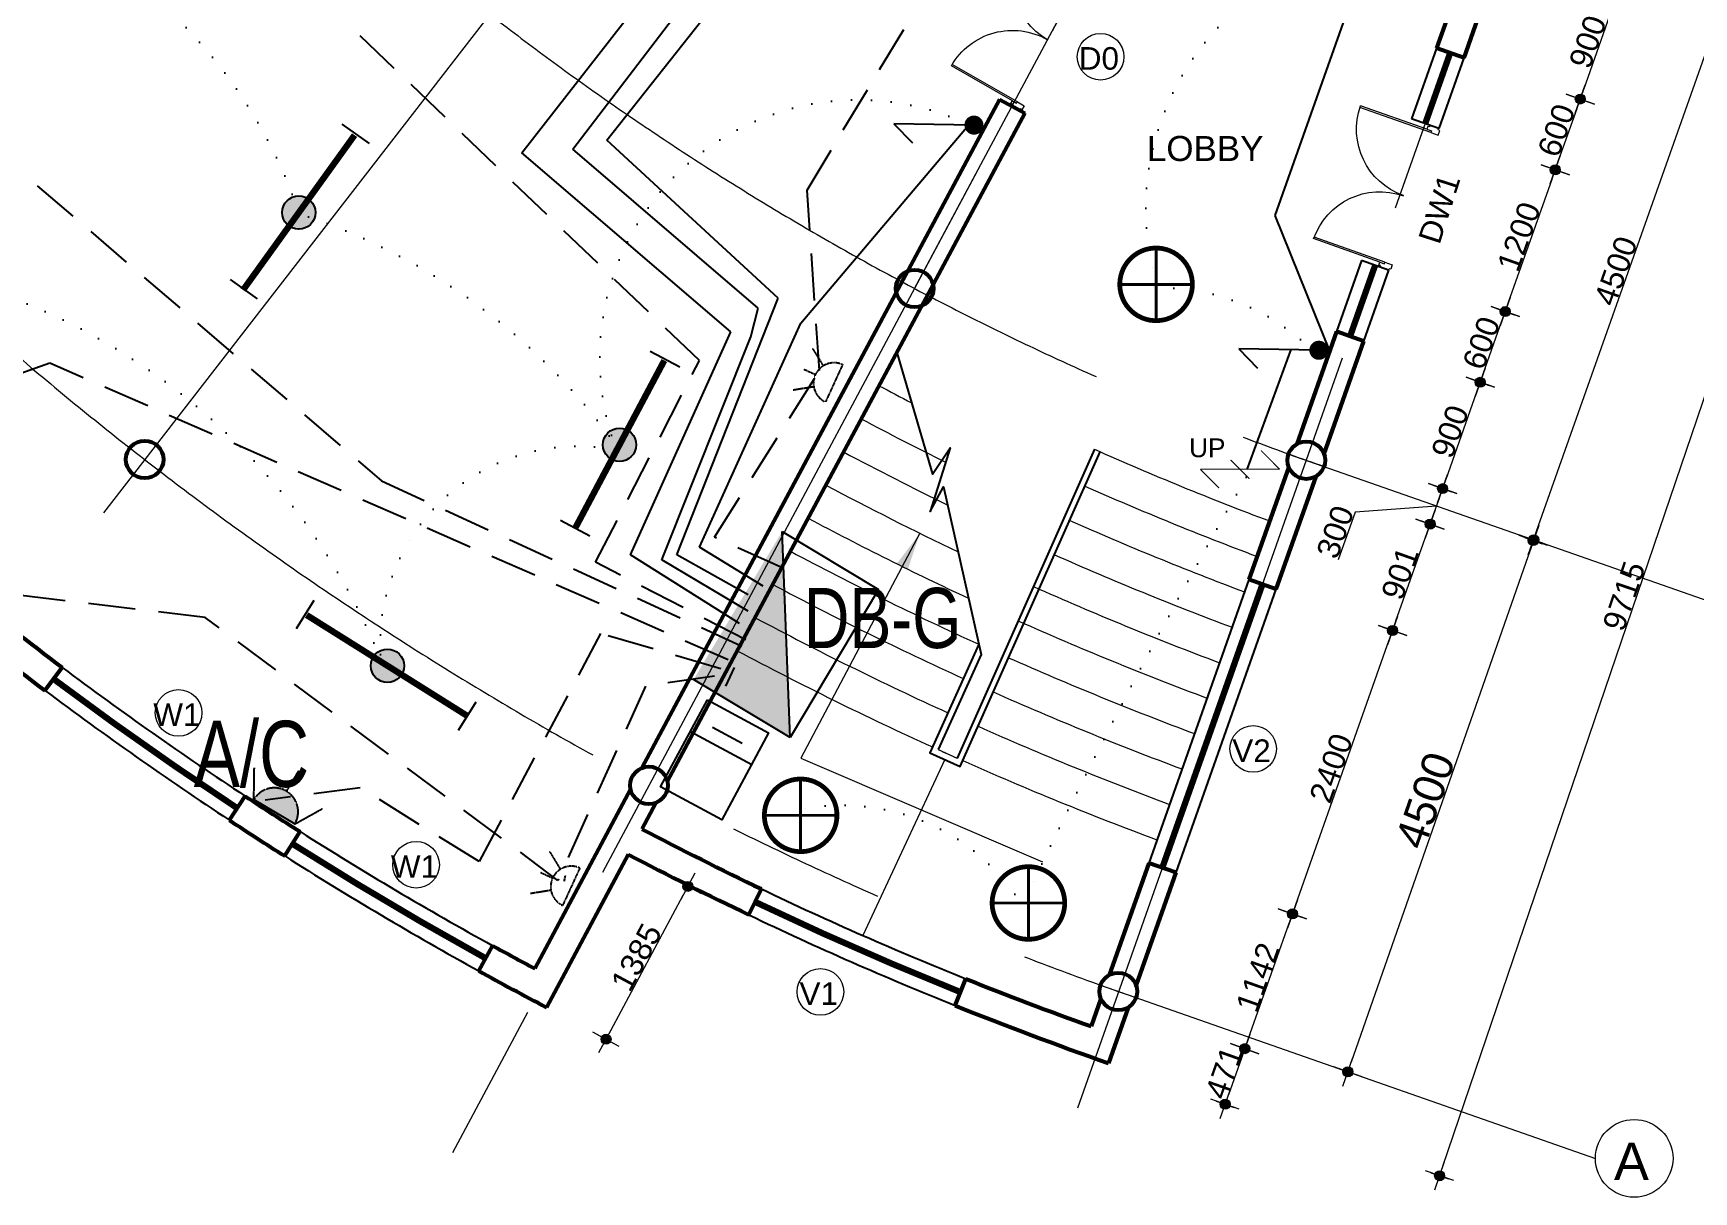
# Model space of a CAD drawing. Header units: millimetres. Extents: x -582 to 488037, y -1142837 to 903.
# Drawn here: x 310267 to 323536, y -1128157 to -1118906 of the extents above; entities that cross this region are included whole.
import ezdxf

# ---------------------------------------------------------------- set-up
doc = ezdxf.new("R2010")
doc.units = ezdxf.units.MM
doc.header["$PDMODE"] = 3
for name, pattern in [('CENTERX2', [101.6, 63.5, -12.7, 12.7, -12.7]), ('DASHED', [19.05, 12.7, -6.35]), ('DOT2', [3.175, 0, -3.175]), ('HIDDEN', [0.375, 0.25, -0.125])]:
    doc.linetypes.add(name, pattern=pattern)
doc.layers.add('A New CL', color=7, linetype='CENTERX2', lineweight=13, true_color=0x18bbcd)
doc.layers.add('Pipe line', color=7, linetype='Continuous', lineweight=60, true_color=0x0070ff)
for name, color, linetype, lineweight in [('A_Wall 01', 7, 'Continuous', 53), ('COLUMN-HATCH', 1, 'Continuous', 53), ('Dim', 160, 'Continuous', 20), ('Dimension', 5, 'Continuous', 13), ('door', 62, 'Continuous', 18), ('dw', 92, 'Continuous', 15), ('hatch', 9, 'Continuous', 0), ('hatch2', 252, 'Continuous', 18), ('POWER', 5, 'Continuous', 25), ('railing', 220, 'Continuous', 25), ('stair', 20, 'Continuous', 20), ('window', 210, 'Continuous', 25)]:
    doc.layers.add(name, color=color, linetype=linetype, lineweight=lineweight)
for name, color, linetype in [('E_DB', 210, 'Continuous'), ('E_Electrical Layout', 210, 'Continuous'), ('E_Power', 50, 'HIDDEN'), ('E_Switch', 30, 'DOT2')]:
    doc.layers.add(name, color=color, linetype=linetype)
doc.styles.add('Arial', font='arial.ttf')
doc.styles.get("Standard").update_dxf_attribs({"font": 'arial.ttf', "width": 0.75})
doc.dimstyles.new('A_ Detail', dxfattribs={"dimtxt": 250, "dimasz": 80, "dimexe": 75, "dimexo": 0, "dimgap": 4, "dimtad": 1, "dimdec": 0, "dimzin": 1, "dimdsep": 46, "dimtxsty": 'Arial', "dimblk": 'dot 2', "dimcen": 0.09375, "dimclrd": 5, "dimclre": 5, "dimclrt": 256, "dimadec": 0, "dimazin": 0, "dimtfac": 0.75, "dimtdec": 0, "dimtix": 1, "dimtmove": 1, "dimatfit": 3, "dimfxl": 75, "dimfxlon": 1, "dimtolj": 1, "dimtzin": 0, "dimlwd": 13, "dimlwe": 9, "dimarcsym": 0})

# ---------------------------------------------------------------- blocks, each defined once
blk = doc.blocks.new('A$C115C1E31')
blk.add_circle((-22, 86), 150)
blk = doc.blocks.new("5'door")
at = {"layer": 'door'}
for p, q in [((-37, 0), (37, 0)), ((-37, -12), (-37, 0)), ((37, 0), (37, -12)), ((-50, -12), (-37, -12)), ((-50, -50), (-50, -12)), ((12, -50), (-50, -50)), ((50, -37), (12, -37)), ((12, -37), (12, -50)), ((12, -50), (612, -50)), ((37, -12), (50, -12)), ((50, -12), (50, -37)), ((50, -37), (612, -37)), ((-50, -1150), (-50, -1187)), ((12, -1150), (-50, -1150)), ((-50, -1187), (-37, -1187)), ((-37, -1187), (-37, -1200)), ((12, -1150), (612, -1150)), ((12, -1162), (12, -1150)), ((50, -1162), (12, -1162)), ((37, -1200), (37, -1187)), ((37, -1187), (50, -1187)), ((50, -1187), (50, -1162)), ((50, -1162), (612, -1162)), ((-37, -1200), (37, -1200))]:
    blk.add_line(p, q, dxfattribs=at)
for centre, start_param, end_param in [((50, -37), 1.571533, 3.142329), ((50, -1162), 3.141218, 4.712014)]:
    blk.add_ellipse(centre, major_axis=(-562, 0), ratio=1, start_param=start_param, end_param=end_param, dxfattribs=at)
blk = doc.blocks.new('dot1')
at = {"layer": 'hatch'}
h = blk.add_hatch(color=256, dxfattribs=at)
edge = h.paths.add_edge_path()
edge.add_arc((0, 0), 1, 0, 360)
for p, q in [((0, 3), (0, -3)), ((3, 0), (-3, 0))]:
    blk.add_line(p, q, dxfattribs=at)
blk.add_circle((0, 0), 1, dxfattribs=at)
blk = doc.blocks.new('dot 2')
at = {"layer": 'hatch', "xscale": 0.5, "yscale": 0.5, "zscale": 0.5}
blk.add_blockref('dot1', (0, 0), dxfattribs=at)
blk = doc.blocks.new('*D216')
at = {"layer": 'DEFPOINTS', "color": 0, "transparency": 16777216}
for p in [(315022, -1125464), (315498, -1125718), (314369, -1126685)]:
    blk.add_point(p, dxfattribs=at)
at = {"layer": 'Dimension', "color": 5, "lineweight": 9, "transparency": 16777216}
for p, q in [((315432, -1125683), (315564, -1125754)), ((314778, -1126904), (314911, -1126975))]:
    blk.add_line(p, q, dxfattribs=at)
at = {"layer": 'Dimension', "color": 5, "lineweight": 13, "transparency": 16777216}
blk.add_line((314882, -1126869), (315460, -1125789), dxfattribs=at)
at = {"layer": 'Dimension', "color": 5, "lineweight": 13, "transparency": 16777216, "xscale": 80, "yscale": 80, "zscale": 80}
for p, rotation in [((315498, -1125718), 61.8517328381353), ((314844, -1126939), 241.8517328381353)]:
    blk.add_blockref('dot 2', p, dxfattribs=dict(at, rotation=rotation))
at = {"layer": 'Dimension', "transparency": 16777216, "insert": (315087, -1126284), "char_height": 180, "attachment_point": 5, "rotation": 61.8517, "style": 'Arial'}
blk.add_mtext('\\A1;1385', dxfattribs=at)
blk = doc.blocks.new('*D217')
at = {"layer": 'DEFPOINTS', "color": 0, "transparency": 16777216}
for p in [(319017, -1126685), (318860, -1127129), (319791, -1127458)]:
    blk.add_point(p, dxfattribs=at)
at = {"layer": 'Dimension', "color": 5, "lineweight": 9, "transparency": 16777216}
for p, q in [((319878, -1126989), (320019, -1127039)), ((319720, -1127433), (319862, -1127483))]:
    blk.add_line(p, q, dxfattribs=at)
at = {"layer": 'Dimension', "color": 5, "lineweight": 13, "transparency": 16777216}
blk.add_line((319922, -1127089), (319818, -1127383), dxfattribs=at)
at = {"layer": 'Dimension', "color": 5, "lineweight": 13, "transparency": 16777216, "xscale": 80, "yscale": 80, "zscale": 80}
for p, rotation in [((319948, -1127014), 70.5301633977121), ((319791, -1127458), 250.5301633977121)]:
    blk.add_blockref('dot 2', p, dxfattribs=dict(at, rotation=rotation))
at = {"layer": 'Dimension', "transparency": 16777216, "insert": (319781, -1127205), "char_height": 180, "attachment_point": 5, "rotation": 70.5302, "style": 'Arial'}
blk.add_mtext('\\A1;471', dxfattribs=at)
blk = doc.blocks.new('*D218')
at = {"layer": 'DEFPOINTS', "color": 0, "transparency": 16777216}
for p in [(319397, -1125608), (320329, -1125938), (319017, -1126685)]:
    blk.add_point(p, dxfattribs=at)
at = {"layer": 'Dimension', "color": 5, "lineweight": 9, "transparency": 16777216}
for p, q in [((320258, -1125913), (320400, -1125963)), ((319878, -1126989), (320019, -1127039))]:
    blk.add_line(p, q, dxfattribs=at)
at = {"layer": 'Dimension', "color": 5, "lineweight": 13, "transparency": 16777216}
blk.add_line((319975, -1126939), (320302, -1126013), dxfattribs=at)
at = {"layer": 'Dimension', "color": 5, "lineweight": 13, "transparency": 16777216, "xscale": 80, "yscale": 80, "zscale": 80}
for p, rotation in [((320329, -1125938), 70.53016339923839), ((319948, -1127014), 250.5301633992384)]:
    blk.add_blockref('dot 2', p, dxfattribs=dict(at, rotation=rotation))
at = {"layer": 'Dimension', "transparency": 16777216, "insert": (320050, -1126444), "char_height": 180, "attachment_point": 5, "rotation": 70.5302, "style": 'Arial'}
blk.add_mtext('\\A1;1142', dxfattribs=at)
blk = doc.blocks.new('*D219')
at = {"layer": 'DEFPOINTS', "color": 0, "transparency": 16777216}
for p in [(320197, -1123345), (321129, -1123675), (319397, -1125608)]:
    blk.add_point(p, dxfattribs=at)
at = {"layer": 'Dimension', "color": 5, "lineweight": 13, "transparency": 16777216}
blk.add_line((320355, -1125862), (321102, -1123750), dxfattribs=at)
at = {"layer": 'Dimension', "color": 5, "lineweight": 9, "transparency": 16777216}
for p, q in [((321058, -1123650), (321200, -1123700)), ((320258, -1125913), (320400, -1125963))]:
    blk.add_line(p, q, dxfattribs=at)
at = {"layer": 'Dimension', "color": 5, "lineweight": 13, "transparency": 16777216, "xscale": 80, "yscale": 80, "zscale": 80}
for p, rotation in [((321129, -1123675), 70.53016339923839), ((320329, -1125938), 250.5301633992384)]:
    blk.add_blockref('dot 2', p, dxfattribs=dict(at, rotation=rotation))
at = {"layer": 'Dimension', "transparency": 16777216, "insert": (320638, -1124774), "char_height": 180, "attachment_point": 5, "rotation": 70.5302, "style": 'Arial'}
blk.add_mtext('\\A1;2400', dxfattribs=at)
blk = doc.blocks.new('*D220')
at = {"layer": 'DEFPOINTS', "color": 0, "transparency": 16777216}
for p in [(320389, -1122457), (321429, -1122825), (320197, -1123345)]:
    blk.add_point(p, dxfattribs=at)
at = {"layer": 'Dimension', "color": 5, "lineweight": 9, "transparency": 16777216}
for p, q in [((321359, -1122800), (321500, -1122850)), ((321058, -1123650), (321200, -1123700))]:
    blk.add_line(p, q, dxfattribs=at)
at = {"layer": 'Dimension', "color": 5, "lineweight": 13, "transparency": 16777216}
blk.add_line((321155, -1123599), (321403, -1122900), dxfattribs=at)
at = {"layer": 'Dimension', "color": 5, "lineweight": 13, "transparency": 16777216, "xscale": 80, "yscale": 80, "zscale": 80}
for p, rotation in [((321429, -1122825), 70.53016339923839), ((321129, -1123675), 250.5301633992384)]:
    blk.add_blockref('dot 2', p, dxfattribs=dict(at, rotation=rotation))
at = {"layer": 'Dimension', "transparency": 16777216, "insert": (321189, -1123218), "char_height": 180, "attachment_point": 5, "rotation": 70.5302, "style": 'Arial'}
blk.add_mtext('\\A1;901', dxfattribs=at)
blk = doc.blocks.new('*D68')
at = {"layer": 'DEFPOINTS', "color": 0, "transparency": 16777216}
for p in [(320489, -1122174), (320389, -1122457), (321529, -1122542)]:
    blk.add_point(p, dxfattribs=at)
at = {"layer": 'Dimension', "color": 5, "lineweight": 9, "transparency": 16777216}
for p, q in [((321459, -1122517), (321600, -1122567)), ((321359, -1122800), (321500, -1122850))]:
    blk.add_line(p, q, dxfattribs=at)
at = {"layer": 'Dimension', "color": 5, "lineweight": 13, "transparency": 16777216}
for p, q in [((321479, -1122683), (320829, -1122729)), ((321456, -1122749), (321503, -1122617)), ((320829, -1122729), (320694, -1123111))]:
    blk.add_line(p, q, dxfattribs=at)
at = {"layer": 'Dimension', "color": 5, "lineweight": 13, "transparency": 16777216, "xscale": 80, "yscale": 80, "zscale": 80}
for p, rotation in [((321529, -1122542), 70.53016339923839), ((321429, -1122825), 250.5301633992384)]:
    blk.add_blockref('dot 2', p, dxfattribs=dict(at, rotation=rotation))
at = {"layer": 'Dimension', "transparency": 16777216, "insert": (320671, -1122888), "char_height": 180, "attachment_point": 5, "rotation": 70.5302, "style": 'Arial'}
blk.add_mtext('\\A1;300', dxfattribs=at)
blk = doc.blocks.new('*D221')
at = {"layer": 'DEFPOINTS', "color": 0, "transparency": 16777216}
for p in [(320898, -1121364), (321829, -1121693), (320489, -1122174)]:
    blk.add_point(p, dxfattribs=at)
at = {"layer": 'Dimension', "color": 5, "lineweight": 9, "transparency": 16777216}
for p, q in [((321759, -1121668), (321900, -1121718)), ((321459, -1122517), (321600, -1122567))]:
    blk.add_line(p, q, dxfattribs=at)
at = {"layer": 'Dimension', "color": 5, "lineweight": 13, "transparency": 16777216}
blk.add_line((321556, -1122466), (321803, -1121769), dxfattribs=at)
at = {"layer": 'Dimension', "color": 5, "lineweight": 13, "transparency": 16777216, "xscale": 80, "yscale": 80, "zscale": 80}
for p, rotation in [((321829, -1121693), 70.53016339923839), ((321529, -1122542), 250.5301633992384)]:
    blk.add_blockref('dot 2', p, dxfattribs=dict(at, rotation=rotation))
at = {"layer": 'Dimension', "transparency": 16777216, "insert": (321589, -1122086), "char_height": 180, "attachment_point": 5, "rotation": 70.5302, "style": 'Arial'}
blk.add_mtext('\\A1;900', dxfattribs=at)
blk = doc.blocks.new('*D222')
at = {"layer": 'DEFPOINTS', "color": 0, "transparency": 16777216}
for p in [(321098, -1120798), (322029, -1121128), (320898, -1121364)]:
    blk.add_point(p, dxfattribs=at)
at = {"layer": 'Dimension', "color": 5, "lineweight": 13, "transparency": 16777216}
blk.add_line((321856, -1121618), (322003, -1121203), dxfattribs=at)
at = {"layer": 'Dimension', "color": 5, "lineweight": 9, "transparency": 16777216}
for p, q in [((321959, -1121103), (322100, -1121153)), ((321759, -1121668), (321900, -1121718))]:
    blk.add_line(p, q, dxfattribs=at)
at = {"layer": 'Dimension', "color": 5, "lineweight": 13, "transparency": 16777216, "xscale": 80, "yscale": 80, "zscale": 80}
for p, rotation in [((322029, -1121128), 70.53016339923839), ((321829, -1121693), 250.5301633992384)]:
    blk.add_blockref('dot 2', p, dxfattribs=dict(at, rotation=rotation))
at = {"layer": 'Dimension', "transparency": 16777216, "insert": (321839, -1121379), "char_height": 180, "attachment_point": 5, "rotation": 70.5302, "style": 'Arial'}
blk.add_mtext('\\A1;600', dxfattribs=at)
blk = doc.blocks.new('*D223')
at = {"layer": 'DEFPOINTS', "color": 0, "transparency": 16777216}
for p in [(321498, -1119667), (322429, -1119996), (321098, -1120798)]:
    blk.add_point(p, dxfattribs=at)
at = {"layer": 'Dimension', "color": 5, "lineweight": 9, "transparency": 16777216}
for p, q in [((322359, -1119971), (322500, -1120021)), ((321959, -1121103), (322100, -1121153))]:
    blk.add_line(p, q, dxfattribs=at)
at = {"layer": 'Dimension', "color": 5, "lineweight": 13, "transparency": 16777216}
blk.add_line((322056, -1121052), (322403, -1120072), dxfattribs=at)
at = {"layer": 'Dimension', "color": 5, "lineweight": 13, "transparency": 16777216, "xscale": 80, "yscale": 80, "zscale": 80}
for p, rotation in [((322429, -1119996), 70.53016339923839), ((322029, -1121128), 250.5301633992384)]:
    blk.add_blockref('dot 2', p, dxfattribs=dict(at, rotation=rotation))
at = {"layer": 'Dimension', "transparency": 16777216, "insert": (322139, -1120530), "char_height": 180, "attachment_point": 5, "rotation": 70.5302, "style": 'Arial'}
blk.add_mtext('\\A1;1200', dxfattribs=at)
blk = doc.blocks.new('*D224')
at = {"layer": 'DEFPOINTS', "color": 0, "transparency": 16777216}
for p in [(321698, -1119101), (322629, -1119431), (321498, -1119667)]:
    blk.add_point(p, dxfattribs=at)
at = {"layer": 'Dimension', "color": 5, "lineweight": 9, "transparency": 16777216}
for p, q in [((322558, -1119406), (322700, -1119456)), ((322359, -1119971), (322500, -1120021))]:
    blk.add_line(p, q, dxfattribs=at)
at = {"layer": 'Dimension', "color": 5, "lineweight": 13, "transparency": 16777216}
blk.add_line((322456, -1119921), (322603, -1119506), dxfattribs=at)
at = {"layer": 'Dimension', "color": 5, "lineweight": 13, "transparency": 16777216, "xscale": 80, "yscale": 80, "zscale": 80}
for p, rotation in [((322629, -1119431), 70.53016339923839), ((322429, -1119996), 250.5301633992384)]:
    blk.add_blockref('dot 2', p, dxfattribs=dict(at, rotation=rotation))
at = {"layer": 'Dimension', "transparency": 16777216, "insert": (322439, -1119681), "char_height": 180, "attachment_point": 5, "rotation": 70.5302, "style": 'Arial'}
blk.add_mtext('\\A1;600', dxfattribs=at)
blk = doc.blocks.new('*D225')
at = {"layer": 'DEFPOINTS', "color": 0, "transparency": 16777216}
for p in [(321889, -1118214), (322929, -1118582), (321698, -1119101)]:
    blk.add_point(p, dxfattribs=at)
at = {"layer": 'Dimension', "color": 5, "lineweight": 9, "transparency": 16777216}
for p, q in [((322858, -1118557), (323000, -1118607)), ((322558, -1119406), (322700, -1119456))]:
    blk.add_line(p, q, dxfattribs=at)
at = {"layer": 'Dimension', "color": 5, "lineweight": 13, "transparency": 16777216}
blk.add_line((322656, -1119355), (322903, -1118657), dxfattribs=at)
at = {"layer": 'Dimension', "color": 5, "lineweight": 13, "transparency": 16777216, "xscale": 80, "yscale": 80, "zscale": 80}
for p, rotation in [((322929, -1118582), 70.53016339923839), ((322629, -1119431), 250.5301633992384)]:
    blk.add_blockref('dot 2', p, dxfattribs=dict(at, rotation=rotation))
at = {"layer": 'Dimension', "transparency": 16777216, "insert": (322689, -1118974), "char_height": 180, "attachment_point": 5, "rotation": 70.5302, "style": 'Arial'}
blk.add_mtext('\\A1;900', dxfattribs=at)
blk = doc.blocks.new('*D70')
at = {"layer": 'DEFPOINTS', "color": 0, "transparency": 16777216}
for p in [(321939, -1118073), (323753, -1118714), (320439, -1122316)]:
    blk.add_point(p, dxfattribs=at)
at = {"layer": 'Dimension', "color": 5, "lineweight": 9, "transparency": 16777216}
for p, q in [((323683, -1118689), (323824, -1118739)), ((322183, -1122932), (322324, -1122982))]:
    blk.add_line(p, q, dxfattribs=at)
at = {"layer": 'Dimension', "color": 5, "lineweight": 13, "transparency": 16777216}
blk.add_line((322280, -1122882), (323727, -1118790), dxfattribs=at)
at = {"layer": 'Dimension', "color": 5, "lineweight": 13, "transparency": 16777216, "xscale": 80, "yscale": 80, "zscale": 80}
for p, rotation in [((323753, -1118714), 70.5286847239256), ((322253, -1122957), 250.5286847239256)]:
    blk.add_blockref('dot 2', p, dxfattribs=dict(at, rotation=rotation))
at = {"layer": 'Dimension', "transparency": 16777216, "insert": (322913, -1120804), "char_height": 180, "attachment_point": 5, "rotation": 70.5287, "style": 'Arial'}
blk.add_mtext('\\A1;4500', dxfattribs=at)
blk = doc.blocks.new('*D71')
at = {"layer": 'DEFPOINTS', "color": 0, "transparency": 16777216}
for p in [(321989, -1117931), (324635, -1118832), (318860, -1127129)]:
    blk.add_point(p, dxfattribs=at)
at = {"layer": 'Dimension', "color": 5, "lineweight": 9, "transparency": 16777216}
for p, q in [((324564, -1118807), (324706, -1118856)), ((321434, -1128005), (321576, -1128053))]:
    blk.add_line(p, q, dxfattribs=at)
at = {"layer": 'Dimension', "color": 5, "lineweight": 13, "transparency": 16777216}
blk.add_line((321531, -1127953), (324609, -1118907), dxfattribs=at)
at = {"layer": 'Dimension', "color": 5, "lineweight": 13, "transparency": 16777216, "xscale": 80, "yscale": 80, "zscale": 80}
for p, rotation in [((324635, -1118832), 71.208379021819), ((321505, -1128029), 251.208379021819)]:
    blk.add_blockref('dot 2', p, dxfattribs=dict(at, rotation=rotation))
at = {"layer": 'Dimension', "transparency": 16777216, "insert": (322979, -1123400), "char_height": 180, "attachment_point": 5, "rotation": 71.2084, "style": 'Arial'}
blk.add_mtext('\\A1;9715', dxfattribs=at)
blk = doc.blocks.new('D4')
at = {"layer": 'door'}
for p, q in [((0, 1.5), (0, -1.5)), ((0.5, 1.5), (0, 1.5)), ((2, 2), (0.5, 2)), ((0.5, 2), (0.5, 1.5)), ((2, -0.5), (2, 2)), ((46, -0.5), (46, 2)), ((46, 2), (47.5, 2)), ((47.5, 2), (47.5, 1.5)), ((47.5, 1.5), (48, 1.5)), ((48, 1.5), (48, -1.5)), ((0, -1.5), (0.5, -1.5)), ((0.5, -1.5), (0.5, -2)), ((0.5, -2), (1.5, -2)), ((1.5, -0.5), (2, -0.5)), ((1.5, -2), (1.5, -0.5)), ((1.5, -2), (1.5, -24.5)), ((2, -0.5), (2, -24.49)), ((46.5, -0.5), (46, -0.5)), ((46, -0.5), (46, -24.49)), ((46.5, -2), (46.5, -0.5)), ((47.5, -2), (46.5, -2)), ((46.5, -2), (46.5, -24.5)), ((47.5, -1.5), (47.5, -2)), ((48, -1.5), (47.5, -1.5))]:
    blk.add_line(p, q, dxfattribs=at)
for centre, start, end in [((1.5, -2), 270, 0), ((46.5, -2), 180, 270)]:
    blk.add_arc(centre, 22.5, start, end, dxfattribs=at)
blk = doc.blocks.new('*D389')
at = {"layer": 'DEFPOINTS', "color": 0, "transparency": 16777216}
for p in [(320427, -1122311), (318942, -1126559), (320772, -1127199)]:
    blk.add_point(p, dxfattribs=at)
at = {"layer": 'Dim', "color": 5, "lineweight": 9, "transparency": 16777216}
for p, q in [((322186, -1122926), (322328, -1122976)), ((320701, -1127174), (320843, -1127224))]:
    blk.add_line(p, q, dxfattribs=at)
at = {"layer": 'Dim', "color": 5, "lineweight": 13, "transparency": 16777216}
blk.add_line((322230, -1123026), (320798, -1127123), dxfattribs=at)
at = {"layer": 'Dim', "color": 5, "lineweight": 13, "transparency": 16777216, "xscale": 80, "yscale": 80, "zscale": 80}
for p, rotation in [((322257, -1122951), 70.73257384182205), ((320772, -1127199), 250.732573841822)]:
    blk.add_blockref('dot 2', p, dxfattribs=dict(at, rotation=rotation))
at = {"layer": 'Dim', "transparency": 16777216, "insert": (321390, -1125031), "char_height": 250, "attachment_point": 5, "rotation": 70.7326, "style": 'Arial'}
blk.add_mtext('\\A1;4500', dxfattribs=at)
blk = doc.blocks.new('15a1')
for p, q in [((0, 150), (0, 300)), ((-150, 0), (-250, 173)), ((150, 0), (250, 173))]:
    blk.add_line(p, q)
blk.add_arc((0, 0), 150, 0, 180)
blk = doc.blocks.new('A C PO')
at = {"layer": 'POWER'}
blk.add_hatch(color=2, dxfattribs=at).paths.add_polyline_path([(150, 0, 1), (-150, 0)])
blk.add_line((-150, 0), (150, 0), dxfattribs=at)
at = {"layer": 'E_Power', "color": 2}
blk.add_blockref('15a1', (0, 0), dxfattribs=at)
blk = doc.blocks.new('F')
at = {"layer": 'E_Electrical Layout', "ltscale": 5}
h = blk.add_hatch(color=256, dxfattribs=at)
edge = h.paths.add_edge_path()
edge.add_ellipse((0, 0), major_axis=(-37.1, 37.1), ratio=1, start_angle=45, end_angle=135, ccw=False)
edge.add_ellipse((0, 0), major_axis=(37.1, 37.1), ratio=1, start_angle=45, end_angle=135, ccw=False)
edge.add_line((0, 52.5), (0, -52.5))
edge = h.paths.add_edge_path()
edge.add_ellipse((0, 0), major_axis=(-37.1, 37.1), ratio=1, start_angle=225, end_angle=315, ccw=False)
edge.add_ellipse((0, 0), major_axis=(37.1, 37.1), ratio=1, start_angle=225, end_angle=315, ccw=False)
edge.add_line((0, -52.5), (0, 52.5))
for p, q in [((-52.5, 305), (52.5, 305)), ((-52.5, -296.8), (52.5, -296.8))]:
    blk.add_line(p, q, dxfattribs=at)
at = {"layer": 'E_Electrical Layout', "ltscale": 5, "const_width": 20}
blk.add_lwpolyline([(0, -300), (0, 300)], dxfattribs=at)
at = {"layer": 'E_Electrical Layout', "ltscale": 5, "const_width": 3.5}
for points in [[(-52.5, 0, -1), (52.5, 0, -1)], [(-52.5, 0, 1), (52.5, 0, 1)]]:
    blk.add_lwpolyline(points, format="xyb", dxfattribs=at)
at = {"layer": 'E_Electrical Layout', "ltscale": 5}
blk.add_circle((0, 0), 52.5, dxfattribs=at)
blk.add_circle((0, 0), 52.5, dxfattribs=at)
blk = doc.blocks.new('15A SOC')
at = {"layer": 'E_Power', "ltscale": 0.010417}
for p, q in [((-94.8, 141.8), (-47.1, 70.5)), ((0, 84.8), (-0.2, 138.4)), ((94.5, 142), (46.9, 70.6)), ((84.8, 0), (-84.8, 0))]:
    blk.add_line(p, q, dxfattribs=at)
blk.add_arc((0, 0), 84.8, 0, 180, dxfattribs=at)
blk = doc.blocks.new('mb')
at = {"const_width": 20}
blk.add_lwpolyline([(18.1, 151.2, -0.887546), (18.1, -151.2, -1.126702), (18.1, 151.2, -0.226057)], format="xyb", dxfattribs=at)
at = {"const_width": 12.5}
for points in [[(0, -151.2), (0, 151.2)], [(-151.2, 0), (151.2, 0)]]:
    blk.add_lwpolyline(points, dxfattribs=at)
blk = doc.blocks.new('A$C08380FCA')
blk.add_blockref('mb', (162.3, 162.2))
blk = doc.blocks.new('A$C084274A9')
for p, q in [((49.5, 235), (0, 185.5)), ((49.5, 25), (49.5, 235))]:
    blk.add_line(p, q)
at = {"const_width": 25}
blk.add_lwpolyline([(49.5, 12.5, 1), (49.5, 37.5, 1)], format="xyb", close=True, dxfattribs=at)
blk = doc.blocks.new('sw2')
at = {"const_width": 3}
for points in [[(-56.6, 56.6), (0, 0)], [(-240, 0), (-183.4, -56.6)], [(-240, 0), (0, 0)], [(-148.3, 28.3), (-91.7, -28.3)]]:
    blk.add_lwpolyline(points, dxfattribs=at)
blk = doc.blocks.new('A$C1FE928F8')
blk.add_blockref('sw2', (241.1, 57.6))
blk = doc.blocks.new('DISTRIBUTION BOARD')
at = {"layer": 'E_DB'}
blk.add_hatch(color=256, dxfattribs=at).paths.add_polyline_path([(0, 11.8), (0, 0), (18.06, 11.8)])
for p, q in [((0, 0), (18.06, 11.8)), ((0, 0), (0, 11.8)), ((18.06, 11.8), (18.06, 0)), ((18.06, 0), (0, 0))]:
    blk.add_line(p, q, dxfattribs=at)
blk = doc.blocks.new('ENERGY METER')
at = {"layer": 'E_Electrical Layout'}
for p, q in [((-1.82, 0), (5.47, 0)), ((0, 1.48), (3.53, 1.48))]:
    blk.add_line(p, q, dxfattribs=at)
blk.add_lwpolyline([(-1.82, 3.76), (5.47, 3.76), (5.47, -6.6), (-1.82, -6.6)], close=True, dxfattribs=at)

msp = doc.modelspace()

# ---------------------------------------------------------------- linework, layer by layer
at = {"layer": 'A New CL', "ltscale": 100}
for p, q in [((320945.5, -1109688.8), (308377.9, -1125893.2)), ((322603.6, -1111049.2), (312967.9, -1129058.8)), ((324113.7, -1111922.1), (317340.2, -1131081.7)), ((320297.7, -1122266), (324231.4, -1123643.6)), ((318795.4, -1126508.1), (322749.1, -1127890.1))]:
    msp.add_line(p, q, dxfattribs=at)
for radius, start, end in [(23338.9, 205.56188, 250.89841), (27838.9, 207.05949, 250.83376)]:
    msp.add_arc((328218.4, -1100311.3), radius, start, end, dxfattribs=at)
at = {"layer": 'A_Wall 01'}
for p, q in [((322142.5, -1117152.7), (321480.8, -1119024.5)), ((322359.4, -1117229.4), (321697.6, -1119101.2)), ((321697.6, -1119101.2), (321480.8, -1119024.5)), ((317986.7, -1119434.7), (315130.8, -1124772.5)), ((317986.7, -1119434.7), (318189.5, -1119543.2)), ((318189.1, -1119544), (318085, -1119484.3)), ((318189.5, -1119543.2), (315333.6, -1124881)), ((320680.8, -1121287.3), (320362.9, -1122186.5)), ((320897.7, -1121364), (320680.8, -1121287.3)), ((320897.7, -1121364), (320579.8, -1122263.1)), ((320298.7, -1122368.1), (319980.4, -1123268.6)), ((320515.6, -1122444.7), (320197.2, -1123345.3)), ((320197.2, -1123345.3), (319980.4, -1123268.6)), ((310359.9, -1124153.5), (310497.8, -1123969.5)), ((315039.9, -1124942.4), (314273.8, -1126374.2)), ((311834.2, -1125189.7), (311960.7, -1124997.6)), ((315242.7, -1125050.9), (315130.4, -1125260.7)), ((312276.6, -1125475.5), (312399.7, -1125281.2)), ((315021.9, -1125463.5), (314368.5, -1126684.8)), ((319180.4, -1125531.6), (318864, -1126426.5)), ((319397.2, -1125608.2), (319180.4, -1125531.6)), ((315986.2, -1125946.4), (316085.3, -1125738.8)), ((319397.2, -1125608.2), (319080.8, -1126503.2)), ((313827, -1126393.2), (313938.1, -1126191.8)), ((317634.5, -1126669.7), (317720.2, -1126456.2)), ((318797.8, -1126613.6), (318719.4, -1126835.6)), ((319016.7, -1126684.7), (318859.6, -1127129.1))]:
    msp.add_line(p, q, dxfattribs=at)
for radius, start, end in [(29558.9, 231.24232, 233.1658), (29788.9, 231.24232, 233.1658), (29558.9, 236.63227, 237.64529), (29788.9, 236.63227, 237.64529), (28173.9, 242.31943, 244.4912), (28403.9, 242.31564, 244.4912), (29558.9, 241.11116, 241.85169), (29788.9, 241.11116, 242.29407), (28173.9, 248.12274, 250.29629), (28403.9, 248.12274, 250.76214)]:
    msp.add_arc((328218.4, -1100311.3), radius, start, end, dxfattribs=at)
at = {"layer": 'Dim'}
msp.add_line((317552.2, -1124705.2), (316897.1, -1126110.5), dxfattribs=at)
at = {"layer": 'Dimension'}
msp.add_line((320439.4, -1122315.6), (320437.3, -1122314.9), dxfattribs=at)
for centre, radius in [((318795.4, -1119093.6), 186.2), ((311428.2, -1124332.9), 186.2), ((320015, -1124620.6), 186.2), ((313326.2, -1125545.5), 186.2), ((316556.8, -1126560.5), 186.2), ((323059.4, -1127890.1), 310.3)]:
    msp.add_circle(centre, radius, dxfattribs=at)
at = {"layer": 'dw'}
msp.add_line((317309.6, -1120943.9), (319432.6, -1116976), dxfattribs=at)
at = {"layer": 'E_Electrical Layout', "ltscale": 50}
for p, q in [((314170, -1119860), (317690, -1115340)), ((315840, -1121290), (314170, -1119860)), ((315040, -1123070), (315840, -1121290)), ((315910, -1123620), (315040, -1123070))]:
    msp.add_line(p, q, dxfattribs=at)
at = {"layer": 'E_Electrical Layout', "ltscale": 1500}
for p, q in [((314580, -1119830), (317740, -1115690)), ((314850, -1119760), (317200, -1116790)), ((320190, -1120360), (321220, -1117460)), ((316220, -1121020), (314850, -1119760)), ((316400, -1121220), (317740, -1119640)), ((316060, -1121100), (314580, -1119830)), ((320630, -1121450), (320190, -1120360)), ((315410, -1123070), (316220, -1121020)), ((315590, -1123010), (316400, -1121220)), ((316000, -1121330), (316060, -1121100)), ((315290, -1123110), (316000, -1121330)), ((315980, -1123390), (315410, -1123070)), ((316100, -1123320), (315590, -1123010)), ((315980, -1123520), (315290, -1123110))]:
    msp.add_line(p, q, dxfattribs=at)
at = {"layer": 'E_Electrical Layout'}
for p, q in [((320315, -1121430), (319965, -1122390)), ((315800, -1124120), (315870, -1123970))]:
    msp.add_line(p, q, dxfattribs=at)
at = {"layer": 'E_Electrical Layout', "color": 30, "linetype": 'DOT2', "ltscale": 50}
for centre, radius, start, end in [((308630.7, -1121614.1), 3969.4, 18.7223, 78.8245), ((316858.2, -1121501.6), 2064.7, 65.02355, 202.44911), ((310849, -1125118.4), 5015.9, 36.71082, 73.06516), ((308248.9, -1125851.9), 5175.2, 21.91873, 81.76682), ((314617.9, -1123781.2), 1578.4, 79.33624, 191.28317)]:
    msp.add_arc(centre, radius, start, end, dxfattribs=at)
at = {"layer": 'E_Power', "linetype": 'HIDDEN', "ltscale": 1500}
for p, q in [((315590, -1121520), (308390, -1114630)), ((316450, -1120160), (318340, -1117020)), ((308590, -1118660), (313050, -1122480)), ((316550, -1121600), (316450, -1120160)), ((310400, -1121540), (309250, -1121950)), ((315820, -1123910), (310400, -1121540)), ((314760, -1123130), (315590, -1121520)), ((315710, -1122930), (316550, -1121600)), ((313050, -1122480), (315930, -1123800)), ((316240, -1123170), (315710, -1122930)), ((315960, -1123750), (314760, -1123130)), ((311640, -1123570), (309880, -1123360)), ((314460, -1125670), (311640, -1123570)), ((314800, -1123700), (313830, -1125520)), ((315760, -1123980), (314800, -1123700)), ((315160, -1124120), (314460, -1125670)), ((315710, -1124040), (315160, -1124120)), ((312880, -1124930), (312120, -1125030)), ((313830, -1125520), (312880, -1124930))]:
    msp.add_line(p, q, dxfattribs=at)
at = {"layer": 'E_Power'}
msp.add_line((314510, -1125680), (314520, -1125630), dxfattribs=at)
at = {"layer": 'E_Switch', "ltscale": 50}
for centre, radius, start, end in [((321273.5, -1120310.8), 2116, 119.54701, 195.04314), ((319265.2, -1122677.2), 1741.1, 44.35806, 93.79294), ((362198.5, -1146784.4), 48746.9, 150.05291, 154.52816), ((316736.5, -1126753.5), 1683.5, 35.32811, 100.83545)]:
    msp.add_arc(centre, radius, start, end, dxfattribs=at)
at = {"layer": 'railing'}
for p, q in [((318747.2, -1122227.3), (317648.5, -1124693.7)), ((317840.7, -1123866.2), (317496.9, -1124625.6))]:
    msp.add_line(p, q, dxfattribs=at)
for points in [[(317166.4, -1121455.4), (317453.9, -1122426.7), (317593.6, -1122215.2), (317433.6, -1122723.7), (317541.8, -1122528), (317840.7, -1123866.2)], [(317822.5, -1123785), (317430.7, -1124650.7), (317673.8, -1124759.8), (318792.9, -1122247.6)]]:
    msp.add_lwpolyline(points, dxfattribs=at)
at = {"layer": 'stair'}
msp.add_lwpolyline([(317840.7, -1123866.2), (317496.9, -1124625.6), (317648.5, -1124693.7), (318747.2, -1122227.3)], dxfattribs=at)
for radius, start, end in [(25299.9, 241.95484, 242.62068), (25599.9, 241.95363, 243.64946), (25899.9, 241.95245, 244.01952), (24999.9, 245.98872, 249.45349), (26199.9, 241.9513, 244.54082), (25299.9, 246.10196, 249.46626), (26499.9, 241.95017, 245.04675), (25599.9, 246.10063, 249.47873), (26799.9, 241.94907, 245.53805), (25899.9, 246.09933, 249.49091), (27099.9, 241.94799, 245.53924), (26199.9, 245.98872, 249.50281), (27399.9, 241.94693, 245.54039), (26499.9, 245.98872, 249.51444), (27699.9, 241.9459, 245.54153), (26799.9, 246.09562, 249.52582), (27099.9, 246.09444, 249.53694), (27399.9, 246.09328, 249.54781), (27699.9, 245.64495, 245.98872), (27699.9, 246.09215, 249.55845)]:
    msp.add_arc((328920.1, -1099390.8), radius, start, end, dxfattribs=at)
at = {"layer": 'window'}
for p, q in [((321480.8, -1119024.5), (321280.8, -1119590.2)), ((321697.6, -1119101.2), (321497.6, -1119666.9)), ((321497.6, -1119666.9), (321280.8, -1119590.2)), ((320880.8, -1120721.6), (320680.8, -1121287.3)), ((321097.7, -1120798.3), (320880.8, -1120721.6)), ((321097.7, -1120798.3), (320897.7, -1121364)), ((319980.4, -1123268.6), (319180.4, -1125531.6)), ((320197.2, -1123345.3), (319397.2, -1125608.2))]:
    msp.add_line(p, q, dxfattribs=at)
at = {"layer": 'window', "const_width": 50}
for points in [[(321589.2, -1119062.9), (321389.2, -1119628.6)], [(320989.2, -1120760), (320789.2, -1121325.6)], [(320088.8, -1123307), (319288.8, -1125569.9)]]:
    msp.add_lwpolyline(points, dxfattribs=at)
for points in [[(310428.8, -1124061.5, 0.0151265), (311897.4, -1125093.7)], [(312338.1, -1125378.4, 0.0151238), (313882.6, -1126292.5)], [(316035.8, -1125842.6, 0.0158469), (317677.4, -1126562.9)]]:
    msp.add_lwpolyline(points, format="xyb", dxfattribs=at)
at = {"layer": 'window'}
for radius, start, end in [(29558.9, 233.1658, 236.63227), (29788.9, 233.1658, 236.63227), (29558.9, 237.64529, 241.11116), (29788.9, 237.64529, 241.11116), (28173.9, 244.4912, 248.12274), (28403.9, 244.4912, 248.12274)]:
    msp.add_arc((328218.4, -1100311.3), radius, start, end, dxfattribs=at)

# ---------------------------------------------------------------- block references
at = {"layer": 'COLUMN-HATCH'}
for p in [(317331.9, -1121029.7), (311179.5, -1122395.3), (320461.5, -1122401.4), (315208.9, -1124997.5), (318959.2, -1126643.4)]:
    msp.add_blockref('A$C115C1E31', p, dxfattribs=at)
at = {"layer": 'Dimension', "ltscale": 1500, "xscale": 76.2, "yscale": 76.2, "zscale": 76.2, "rotation": 331.7214591396187}
msp.add_blockref('ENERGY METER', (315640.7, -1124546.2), dxfattribs=at)
at = {"layer": 'door', "xscale": -1, "rotation": 340.5301633981471}
msp.add_blockref("5'door", (321462.3, -1119654.4), dxfattribs=at)
at = {"layer": 'E_Electrical Layout'}
for name, p, xscale, yscale, zscale, rotation in [('F', (312389.1, -1120337.9), 2.54, 2.54, 2.54, 324.2315245027335), ('A$C084274A9', (317857.7, -1119791.4), 3.048, 3.048, 3.048, 89.04515874612783), ('A$C084274A9', (320613.7, -1121589.4), 3.048, 3.048, 3.048, 89.04515874612783), ('F', (314951.8, -1122191.7), 2.54, 2.54, 2.54, 331.9954126747811), ('F', (313097.1, -1123956.4), 2.54, 2.54, 2.54, 57.9029887115023)]:
    msp.add_blockref(name, p, dxfattribs=dict(at, xscale=xscale, yscale=yscale, zscale=zscale, rotation=rotation))
for name, p, xscale, yscale, zscale in [('A$C08380FCA', (318930, -1121219.8), 1.905, 1.905, 1.905), ('A$C1FE928F8', (319590, -1122540), 2.6416, 2.6416, 2.6416), ('A$C08380FCA', (316089.9, -1125459.8), 1.905, 1.905, 1.905), ('A$C08380FCA', (317910, -1126159.8), 1.905, 1.905, 1.905)]:
    msp.add_blockref(name, p, dxfattribs=dict(at, xscale=xscale, yscale=yscale, zscale=zscale))
at = {"layer": 'E_Electrical Layout', "linetype": 'DASHED', "xscale": 76.19999999999999, "yscale": 76.19999999999999, "zscale": 76.19999999999999, "rotation": 59.08806679873632}
msp.add_blockref('DISTRIBUTION BOARD', (316315, -1124528.2), dxfattribs=at)
at = {"layer": 'E_Power'}
for name, p, xscale, yscale, zscale, rotation in [('15A SOC', (316665.7, -1121701.1), 1.933907334955846, 1.93390733227261, 1.933907335074686, 65.31608134247037), ('A C PO', (312193.5, -1125122.2), 1.27, 1.27, 1.27, 329.1075184016188), ('15A SOC', (314565.7, -1125721.1), 1.933907334955846, 1.93390733227261, 1.933907335074686, 65.31608134247037)]:
    msp.add_blockref(name, p, dxfattribs=dict(at, xscale=xscale, yscale=yscale, zscale=zscale, rotation=rotation))
at = {"layer": 'hatch2', "ltscale": 0.1, "xscale": -24.99998893892773, "yscale": 24.99998893956035, "zscale": 24.99998892868073, "rotation": 240.1642672043808}
msp.add_blockref('D4', (318116.9, -1119502.6), dxfattribs=at)

# ---------------------------------------------------------------- texts
at = {"layer": 'E_Electrical Layout', "width": 0.75}
msp.add_text('DB-G', height=480, dxfattribs=at).set_placement((316425.1, -1123814.9))
at = {"layer": 'E_Power', "width": 0.75}
msp.add_text('A/C', height=528, dxfattribs=at).set_placement((311549.3, -1124924.1))
at = {"layer": 'Pipe line', "color": 5, "attachment_point": 5, "style": 'Arial'}
for s, insert, char_height in [('D0', (318782.2, -1119107.7), 180), ('LOBBY', (319631.6, -1119827.3), 200), ('UP', (319648.2, -1122217.3), 150), ('W1', (311415, -1124347), 180), ('V2', (320001.8, -1124634.7), 180), ('W1', (313313.1, -1125559.6), 180), ('V1', (316543.7, -1126574.6), 180), ('A', (323037.5, -1127913.7), 300)]:
    msp.add_mtext(s, dxfattribs=dict(at, insert=insert, char_height=char_height))
at = {"layer": 'Pipe line', "color": 5, "insert": (321502.5, -1120306.9), "char_height": 180, "attachment_point": 5, "rotation": 72.22125, "style": 'Arial'}
msp.add_mtext('DW1', dxfattribs=at)

# ---------------------------------------------------------------- dimensions: what is measured, and where the dimension line sits
at = {"layer": 'Dim'}
dim = msp.add_aligned_dim(p1=(320427.4, -1122311.4), p2=(318942.4, -1126559.5), distance=1937.9, dimstyle='A_ Detail', dxfattribs=at)
dim.commit()
dim.dimension.update_dxf_attribs({"geometry": '*D389', "text_midpoint": (321390, -1125031.5)})
at = {"layer": 'Dimension'}
for p1, p2, distance, picture, middle in [((318859.6, -1127129.1), (321989.2, -1117931.5), -2794.4, '*D71', (322979, -1123399.5)), ((314368.5, -1126684.8), (315021.9, -1125463.5), -539.8, '*D216', (315086.5, -1126283.5)), ((319016.7, -1126684.7), (318859.6, -1127129.1), 988.1, '*D217', (319780.7, -1127204.8))]:
    dim = msp.add_aligned_dim(p1=p1, p2=p2, distance=distance, dimstyle='A_ Detail', override={"dimtxt": 180}, dxfattribs=at)
    dim.commit()
    dim.dimension.update_dxf_attribs({"geometry": picture, "text_midpoint": middle})
for base, p1, p2, angle, picture, middle in [((323753.2, -1118714.3), (320439.5, -1122315.7), (321939.2, -1118073), 70.52868, '*D70', (322912.8, -1120803.7)), ((322929.2, -1118582), (321697.6, -1119101.2), (321889.2, -1118214.3), 70.53016, '*D225', (322688.8, -1118974.3)), ((322629.2, -1119430.6), (321497.6, -1119666.9), (321697.6, -1119101.2), 70.53016, '*D224', (322438.8, -1119681.4)), ((322429.2, -1119996.2), (321097.7, -1120798.3), (321497.6, -1119666.9), 70.53016, '*D223', (322138.8, -1120530)), ((322029.2, -1121127.6), (320897.7, -1121364), (321097.7, -1120798.3), 70.53016, '*D222', (321838.8, -1121378.5)), ((321829.3, -1121693.3), (320489.3, -1122174.2), (320897.7, -1121364), 70.53016, '*D221', (321588.9, -1122085.6)), ((321429.2887, -1122824.6936), (320197.2219, -1123345.2987), (320389.2761, -1122457.0219), 70.53016, '*D220', (321188.6304, -1123217.7011)), ((321128.8, -1123674.6), (319397.2, -1125608.2), (320197.2, -1123345.3), 70.53016, '*D219', (320638.4, -1124774.1)), ((320328.8, -1125937.6), (319016.7, -1126684.7), (319397.2, -1125608.2), 70.53016, '*D218', (320049.6, -1126444.3))]:
    dim = msp.add_linear_dim(base=base, p1=p1, p2=p2, angle=angle, dimstyle='A_ Detail', override={"dimtxt": 180}, dxfattribs=at)
    dim.commit()
    dim.dimension.update_dxf_attribs({"geometry": picture, "text_midpoint": middle})
dim = msp.add_linear_dim(base=(321529.3, -1122541.8), p1=(320389.3, -1122457), p2=(320489.3, -1122174.2), angle=70.53016, dimstyle='A_ Detail', override={"dimtxt": 180}, dxfattribs=at)
dim.commit()
dim.dimension.update_dxf_attribs({"geometry": '*D68', "text_midpoint": (320828, -1122732.6), "dimtype": 160})

# ---------------------------------------------------------------- leaders
at = {"layer": 'railing'}
msp.add_leader([(317351.9, -1122898.5), (316400.4, -1124694), (318332, -1125521.5)], dimstyle='A_ Detail', override={"dimasz": 300, "dimgap": 4, "dimtad": 0, "dimfxl": 550, "dimfxlon": 1, "dimarcsym": 1}, dxfattribs=at)

doc.saveas('drawing.dxf')
